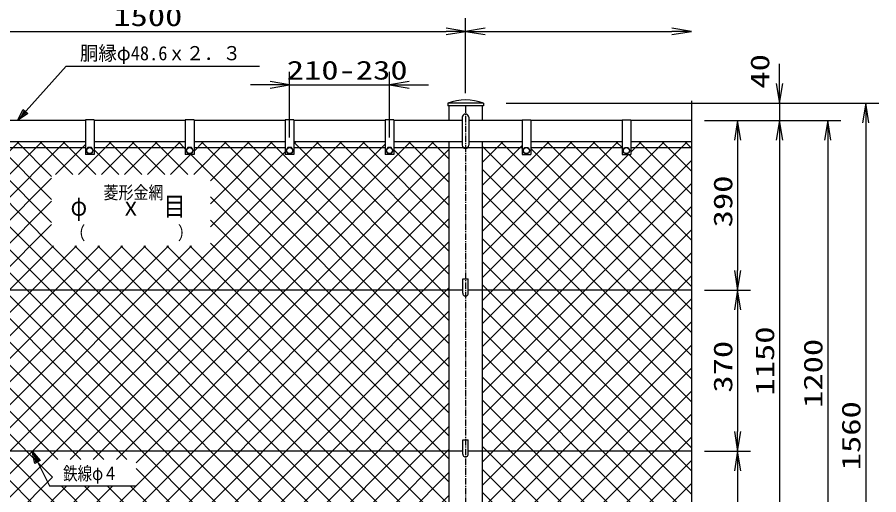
# Model space of a CAD drawing. Units: millimetres, scale not verified. Extents: x -4455 to 4455, y -3150 to 3150.
# Drawn here: x -2672 to -689, y 1010 to 2108 of the extents above; entities that cross this region are included whole.
import ezdxf
from ezdxf.enums import TextEntityAlignment as Align

# ---------------------------------------------------------------- set-up
doc = ezdxf.new("R2010")
doc.units = ezdxf.units.MM
doc.header["$LTSCALE"] = 20
doc.linetypes.add('USER1', pattern=[1.125, 0.75, -0.125, 0.125, -0.125])
for name, color, linetype, lineweight in [('0-1_1', 7, 'Continuous', 25), ('0-2_0', 7, 'Continuous', 25), ('0-3_2', 7, 'Continuous', 25), ('0-4_EXTCNT-L', 2, 'Continuous', 25)]:
    doc.layers.add(name, color=color, linetype=linetype, lineweight=lineweight)
doc.styles.add('ＭＳ ゴシック', font='')
doc.styles.get('ＭＳ ゴシック').set_extended_font_data('MS Gothic')

# ---------------------------------------------------------------- blocks, each defined once
blk = doc.blocks.new('C20')
at = {"layer": '0-1_1', "color": 4}
blk.add_line((69632.9, 70213.5), (69649.1, 70198.7), dxfattribs=at)
blk = doc.blocks.new('C21')
at = {"layer": '0-1_1', "color": 4}
for points in [[(29396.4, 75444.9), (31649.1, 77944.9), (40539.1, 77944.9)], [(29823.3, 75814), (29583.8, 75652.9), (29719.2, 75907.8)]]:
    blk.add_lwpolyline(points, dxfattribs=at)
blk.add_lwpolyline([(29875.3, 75767.2), (29396.4, 75444.9), (29667.2, 75954.6)], close=True, dxfattribs=at)
blk = doc.blocks.new('DARROWS')
at = {"layer": '0-2_0', "color": 2}
blk.add_line((0, 0), (-19.982, 0), dxfattribs=at)
blk.add_lwpolyline([(-20, -3.333), (0, 0), (-20, 3.333)], dxfattribs=at)
blk = doc.blocks.new('X41')
at = {"layer": '0-2_0', "color": 4}
for p, q in [((33259, 80988.7), (44058.4, 91788.2)), ((33259, 82049.4), (42997.8, 91788.2)), ((33259, 83110), (41937.1, 91788.2)), ((33259, 85231.3), (39815.8, 91788.2)), ((33259, 86292), (38755.1, 91788.2)), ((33259, 87352.7), (37694.5, 91788.2)), ((33259, 89474), (35573.2, 91788.2)), ((33259, 90534.6), (34512.5, 91788.2)), ((33259, 91595.3), (33451.8, 91788.2)), ((51265.7, 73892.2), (33369.7, 91788.2)), ((34348.2, 70410.7), (55725.7, 91788.2)), ((51705.2, 74513.3), (34430.4, 91788.2)), ((35799.5, 91479.7), (35491.1, 91788.2)), ((36046.4, 71048.2), (56786.4, 91788.2)), ((36199.5, 91353.8), (36633.8, 91788.2)), ((36469.5, 70410.7), (57847, 91788.2)), ((53826.6, 74513.3), (36551.7, 91788.2)), ((54887.2, 74513.3), (37612.4, 91788.2)), ((43445.2, 87016), (38673, 91788.2)), ((43445.2, 88076.7), (39733.7, 91788.2)), ((40799.5, 91711.2), (40876.5, 91788.2)), ((43445.2, 89137.4), (40799.5, 91783)), ((43445.2, 90198), (41855, 91788.2)), ((44414.6, 90289.2), (42915.7, 91788.2)), ((43620.2, 90289.2), (44999.5, 91668.6)), ((45475.3, 90289.2), (43976.3, 91788.2)), ((44304, 77184.4), (58799.5, 91680)), ((44680.9, 90289.2), (46179.8, 91788.2)), ((45364.6, 77184.4), (59968.3, 91788.2)), ((45741.5, 90289.2), (47240.4, 91788.2)), ((47596.6, 90289.2), (46097.7, 91788.2)), ((46425.3, 77184.4), (61029, 91788.2)), ((46802.2, 90289.2), (48301.1, 91788.2)), ((48657.2, 90289.2), (47158.3, 91788.2)), ((47862.8, 90289.2), (49361.7, 91788.2)), ((49717.9, 90289.2), (48219, 91788.2)), ((49599.5, 91468.3), (49279.6, 91788.2)), ((49984.2, 90289.2), (51483.1, 91788.2)), ((49999.5, 91365.3), (50422.4, 91788.2)), ((61733.5, 80395), (50340.3, 91788.2)), ((50752.6, 88936.4), (53604.4, 91788.2)), ((50752.6, 89997.1), (52543.7, 91788.2)), ((61733.5, 81455.6), (51401, 91788.2)), ((61733.5, 82516.3), (52461.6, 91788.2)), ((61733.5, 83576.9), (53522.3, 91788.2)), ((54599.5, 91722.6), (54665, 91788.2)), ((61733.5, 84637.6), (54599.5, 91771.6)), ((61733.5, 85698.3), (55643.6, 91788.2)), ((61733.5, 86758.9), (56704.3, 91788.2)), ((61733.5, 87819.6), (57764.9, 91788.2)), ((61733.5, 89940.9), (59886.3, 91788.2)), ((61733.5, 91001.6), (60946.9, 91788.2)), ((33259, 84170.7), (40399.5, 91311.2)), ((46535.9, 90289.2), (45399.5, 91425.7)), ((47334, 77032.5), (61733.5, 91432)), ((50752.6, 87875.7), (54199.5, 91322.6)), ((61733.5, 88880.2), (59199.5, 91414.2)), ((33259, 88413.3), (36053.8, 91208.2)), ((46912.8, 77184.4), (33259, 90838.3)), ((52765.9, 74513.3), (36071.1, 91208.2)), ((48923.5, 90289.2), (49842.4, 91208.2)), ((61733.5, 79334.3), (49859.6, 91208.2)), ((33259, 79928), (43445.2, 90114.2)), ((47334, 75971.8), (61733.5, 90371.3)), ((45852.1, 77184.4), (33259, 89777.6)), ((42833.5, 70410.7), (61733.5, 89310.7)), ((61733.5, 78273.6), (50752.6, 89254.5)), ((33259, 78867.4), (43445.2, 89053.5)), ((44791.5, 77184.4), (33259, 88716.9)), ((43894.2, 70410.7), (61733.5, 88250)), ((61733.5, 77213), (50752.6, 88193.8)), ((33259, 77806.7), (43445.2, 87992.9)), ((43730.8, 77184.4), (33259, 87656.3)), ((33259, 71442.8), (48829.3, 87013)), ((33259, 72503.4), (47768.6, 87013)), ((33259, 73564.1), (46708, 87013)), ((33259, 74624.7), (45647.3, 87013)), ((33259, 75685.4), (44586.6, 87013)), ((33259, 76746.1), (43526, 87013)), ((33765, 70888.2), (49889.9, 87013)), ((55947.9, 74513.3), (43448.2, 87013)), ((57008.5, 74513.3), (44508.8, 87013)), ((45399.5, 70855.3), (61733.5, 87189.3)), ((58069.2, 74513.3), (45569.5, 87013)), ((59129.9, 74513.3), (46630.1, 87013)), ((61733.5, 72970.3), (47690.8, 87013)), ((61733.5, 74031), (48751.5, 87013)), ((61733.5, 75091.7), (49812.1, 87013)), ((61733.5, 76152.3), (50752.6, 87133.2)), ((43489.4, 76365.2), (33259, 86595.6)), ((46015.5, 70410.7), (61733.5, 86128.7)), ((48383.3, 70410.7), (33259, 85535)), ((47076.1, 70410.7), (61733.5, 85068)), ((47322.6, 70410.7), (33259, 84474.3)), ((52239.5, 74513.3), (61733.5, 84007.4)), ((46261.9, 70410.7), (33259, 83413.6)), ((53300.1, 74513.3), (61733.5, 82946.7)), ((44999.5, 70612.5), (33259, 82353)), ((54360.8, 74513.3), (61733.5, 81886)), ((44140.6, 70410.7), (33259, 81292.3)), ((55421.4, 74513.3), (61733.5, 80825.4)), ((43080, 70410.7), (33259, 80231.7)), ((56482.1, 74513.3), (61733.5, 79764.7)), ((42019.3, 70410.7), (33259, 79171)), ((57542.8, 74513.3), (61733.5, 78704.1)), ((40399.5, 70969.8), (33259, 78110.3)), ((58603.4, 74513.3), (61733.5, 77643.4)), ((39898, 70410.7), (33259, 77049.7)), ((53686.6, 70410.7), (47334, 76763.3)), ((59176.9, 74026.1), (61733.5, 76582.7)), ((37530.2, 70410.7), (43489.4, 76369.9)), ((38837.3, 70410.7), (33259, 75989)), ((38590.9, 70410.7), (44148.3, 75968.2)), ((39651.5, 70410.7), (45209, 75968.2)), ((40799.5, 70498), (46269.7, 75968.2)), ((41772.8, 70410.7), (47330.3, 75968.2)), ((49443.9, 70410.7), (43886.4, 75968.2)), ((49867.1, 71048.2), (44947.1, 75968.2)), ((51565.2, 70410.7), (46007.8, 75968.2)), ((52625.9, 70410.7), (47068.4, 75968.2)), ((56622.1, 70410.7), (61733.5, 75522.1)), ((37776.7, 70410.7), (33259, 74928.4)), ((57682.8, 70410.7), (61733.5, 74461.4)), ((61733.5, 71909.7), (59176.9, 74466.3)), ((36078.5, 71048.2), (33259, 73867.7)), ((48136.8, 70410.7), (51265.7, 73539.6)), ((61694.4, 70888.2), (59176.9, 73405.6)), ((59199.5, 70866.8), (61733.5, 73400.8)), ((49834.9, 71048.2), (51936.6, 73149.8)), ((50258.1, 70410.7), (52997.2, 73149.8)), ((51318.8, 70410.7), (54057.9, 73149.8)), ((54199.5, 70958.4), (52008.1, 73149.8)), ((52379.5, 70410.7), (55118.6, 73149.8)), ((55807.9, 70410.7), (53068.8, 73149.8)), ((53440.1, 70410.7), (56179.2, 73149.8)), ((56868.5, 70410.7), (54129.4, 73149.8)), ((54599.5, 70509.4), (57239.9, 73149.8)), ((57929.2, 70410.7), (55190.1, 73149.8)), ((55561.4, 70410.7), (58300.5, 73149.8)), ((58799.5, 70601), (56250.8, 73149.8)), ((60050.5, 70410.7), (57311.4, 73149.8)), ((61033.5, 70488.4), (58372.1, 73149.8)), ((35655.3, 70410.7), (33259, 72807)), ((59804.1, 70410.7), (61733.5, 72340.1)), ((34594.7, 70410.7), (33259, 71746.4)), ((61342.2, 70888.2), (61733.5, 71279.4)), ((33265.5, 70679.2), (33259, 70685.7)), ((35408.9, 70410.7), (35799.5, 70801.3)), ((36716, 70410.7), (36199.5, 70927.2)), ((49197.5, 70410.7), (49599.5, 70812.7)), ((50504.6, 70410.7), (49999.5, 70915.8)), ((40958.6, 70410.7), (40799.5, 70569.8)), ((44954.8, 70410.7), (44999.5, 70455.3)), ((54500.8, 70410.7), (54538.3, 70448.2)), ((54747.2, 70410.7), (54599.5, 70558.4)), ((58743.4, 70410.7), (58799.5, 70466.8)), ((60864.7, 70410.7), (61033.5, 70579.4))]:
    blk.add_line(p, q, dxfattribs=at)
blk = doc.blocks.new('X42')
at = {"layer": '0-2_0', "color": 4}
for p, q in [((63265.5, 82357.4), (72696.3, 91788.2)), ((63265.5, 83418), (71635.6, 91788.2)), ((63265.5, 85539.4), (69514.3, 91788.2)), ((63265.5, 86600), (68453.6, 91788.2)), ((63265.5, 87660.7), (67393, 91788.2)), ((63265.5, 88721.3), (66332.3, 91788.2)), ((63265.5, 90842.7), (64211, 91788.2)), ((63265.5, 89782), (65099.5, 91616)), ((72899.5, 83017.5), (64128.9, 91788.2)), ((72899.5, 85138.9), (66250.2, 91788.2)), ((72899.5, 86199.5), (67310.9, 91788.2)), ((72899.5, 87260.2), (68371.5, 91788.2)), ((69699.5, 91520.8), (69432.2, 91788.2)), ((70099.5, 91312.7), (70575, 91788.2)), ((72899.5, 89381.5), (70492.9, 91788.2)), ((72899.5, 90442.2), (71553.5, 91788.2)), ((72899.5, 91502.8), (72614.2, 91788.2)), ((72899.5, 81956.9), (63265.5, 91590.9)), ((72899.5, 84078.2), (65499.5, 91478.2)), ((63265.5, 84478.7), (69994.9, 91208.2)), ((63265.5, 81296.7), (72899.5, 90930.7)), ((72899.5, 88320.8), (70012.2, 91208.2)), ((72899.5, 80896.2), (63265.5, 90530.2)), ((63265.5, 80236.1), (72899.5, 89870.1)), ((72899.5, 79835.6), (63265.5, 89469.6)), ((63265.5, 79175.4), (72899.5, 88809.4)), ((72899.5, 78774.9), (63265.5, 88408.9)), ((63265.5, 78114.7), (72899.5, 87748.7)), ((72899.5, 77714.2), (63265.5, 87348.2)), ((63265.5, 77054.1), (72899.5, 86688.1)), ((72899.5, 76653.6), (63265.5, 86287.6)), ((63265.5, 75993.4), (72899.5, 85627.4)), ((72899.5, 75592.9), (63265.5, 85226.9)), ((63265.5, 74932.8), (72899.5, 84566.8)), ((72899.5, 74532.3), (63265.5, 84166.3)), ((63265.5, 73872.1), (72899.5, 83506.1)), ((72899.5, 73471.6), (63265.5, 83105.6)), ((63265.5, 72811.4), (72899.5, 82445.4)), ((72899.5, 72410.9), (63265.5, 82044.9)), ((63265.5, 71750.8), (72899.5, 81384.8)), ((72899.5, 71350.3), (63265.5, 80984.3)), ((63463.5, 70888.2), (72899.5, 80324.1)), ((72741, 70448.2), (63265.5, 79923.6)), ((64085.5, 70449.5), (72899.5, 79263.5)), ((71680.3, 70448.2), (63265.5, 78863)), ((65499.5, 70802.8), (72899.5, 78202.8)), ((70019.7, 71048.1), (63265.5, 77802.3)), ((66205.5, 70448.2), (72899.5, 77142.1)), ((69559, 70448.2), (63265.5, 76741.6)), ((67266.2, 70448.2), (72899.5, 76081.5)), ((68498.3, 70448.2), (63265.5, 75681)), ((68326.8, 70448.2), (72899.5, 75020.8)), ((67437.7, 70448.2), (63265.5, 74620.3)), ((69987.5, 71048.1), (72899.5, 73960.2)), ((66377, 70448.2), (63265.5, 73559.7)), ((70448.2, 70448.2), (72899.5, 72899.5)), ((65099.5, 70665), (63265.5, 72499)), ((71508.8, 70448.2), (72899.5, 71838.8)), ((63815.7, 70888.2), (63265.5, 71438.3)), ((64255.7, 70448.2), (64085.5, 70618.3)), ((69387.5, 70448.2), (69699.5, 70760.2)), ((70619.7, 70448.2), (70099.5, 70968.3)), ((72569.5, 70448.2), (72899.5, 70778.2))]:
    blk.add_line(p, q, dxfattribs=at)

msp = doc.modelspace()

# ---------------------------------------------------------------- linework, layer by layer
at = {"layer": '0-1_1'}
for p, q in [((-1599.23, 1910.07), (-1681.23, 1910.07)), ((-1681.23, 1910.07), (-1681.23, 1904.07)), ((-1599.23, 1904.07), (-1681.23, 1904.07)), ((-1678.53, 1904.07), (-1678.53, 1870.07)), ((-1601.93, 1904.07), (-1601.93, 1870.07)), ((-1599.23, 1910.07), (-1599.23, 1904.07)), ((-2515.23, 1870.07), (-2725.23, 1870.07)), ((-2515.23, 1872.07), (-2515.23, 1792.07)), ((-2495.23, 1872.07), (-2515.23, 1872.07)), ((-2495.23, 1872.07), (-2495.23, 1792.07)), ((-2285.23, 1870.07), (-2495.23, 1870.07)), ((-2285.23, 1872.07), (-2285.23, 1792.07)), ((-2265.23, 1872.07), (-2285.23, 1872.07)), ((-2265.23, 1872.07), (-2265.23, 1792.07)), ((-2055.23, 1870.07), (-2265.23, 1870.07)), ((-2055.23, 1872.07), (-2055.23, 1792.07)), ((-2035.23, 1872.07), (-2055.23, 1872.07)), ((-2035.23, 1872.07), (-2035.23, 1792.07)), ((-1825.23, 1870.07), (-2035.23, 1870.07)), ((-1825.23, 1872.07), (-1825.23, 1792.07)), ((-1805.23, 1872.07), (-1825.23, 1872.07)), ((-1805.23, 1872.07), (-1805.23, 1792.07)), ((-1647.73, 1870.07), (-1805.23, 1870.07)), ((-1647.73, 1877.45), (-1647.73, 1813.57)), ((-1632.73, 1877.45), (-1632.73, 1813.57)), ((-1510.23, 1870.07), (-1632.73, 1870.07)), ((-1510.23, 1872.07), (-1510.23, 1792.07)), ((-1510.23, 1872.07), (-1490.23, 1872.07)), ((-1490.23, 1872.07), (-1490.23, 1792.07)), ((-1280.23, 1870.07), (-1490.23, 1870.07)), ((-1280.23, 1872.07), (-1280.23, 1792.07)), ((-1280.23, 1872.07), (-1260.23, 1872.07)), ((-1260.23, 1872.07), (-1260.23, 1792.07)), ((-1120.23, 1870.07), (-1260.23, 1870.07)), ((-2515.23, 1821.07), (-2725.23, 1821.07)), ((-2515.23, 1807.07), (-2725.23, 1807.07)), ((-2285.23, 1821.07), (-2495.23, 1821.07)), ((-2285.23, 1807.07), (-2495.23, 1807.07)), ((-2055.23, 1821.07), (-2265.23, 1821.07)), ((-2055.23, 1807.07), (-2265.23, 1807.07)), ((-1825.23, 1821.07), (-2035.23, 1821.07)), ((-1825.23, 1807.07), (-2035.23, 1807.07)), ((-1647.73, 1821.07), (-1805.23, 1821.07)), ((-1678.53, 1807.07), (-1805.23, 1807.07)), ((-1678.53, 1821.07), (-1678.53, 754.07)), ((-1510.23, 1807.07), (-1678.53, 1807.07)), ((-1510.23, 1821.07), (-1632.73, 1821.07)), ((-1601.93, 1821.07), (-1601.93, 754.07)), ((-1280.23, 1821.07), (-1490.23, 1821.07)), ((-1280.23, 1807.07), (-1490.23, 1807.07)), ((-1120.23, 1821.07), (-1260.23, 1821.07)), ((-1120.23, 1807.07), (-1260.23, 1807.07)), ((-2495.23, 1792.07), (-2515.23, 1792.07)), ((-2265.23, 1792.07), (-2285.23, 1792.07)), ((-2035.23, 1792.07), (-2055.23, 1792.07)), ((-1805.23, 1792.07), (-1825.23, 1792.07)), ((-1510.23, 1792.07), (-1490.23, 1792.07)), ((-1280.23, 1792.07), (-1260.23, 1792.07)), ((-1646.51, 1505.77), (-1633.95, 1505.77)), ((-1646.51, 1472.8), (-1646.51, 1505.77)), ((-1633.95, 1472.8), (-1633.95, 1505.77)), ((-1678.53, 1480.07), (-3133.95, 1480.07)), ((-1646.51, 1480.07), (-1678.53, 1480.07)), ((-1120.23, 1480.07), (-1633.95, 1480.07)), ((-1646.51, 1135.77), (-1633.95, 1135.77)), ((-1646.51, 1102.8), (-1646.51, 1135.77)), ((-1633.95, 1102.8), (-1633.95, 1135.77)), ((-1678.53, 1110.07), (-3133.95, 1110.07)), ((-1646.51, 1110.07), (-1678.53, 1110.07)), ((-1120.23, 1110.07), (-1633.95, 1110.07))]:
    msp.add_line(p, q, dxfattribs=at)
at = {"layer": '0-1_1', "color": 4}
msp.add_line((-1120.23, 1915.61), (-1120.23, 961.93), dxfattribs=at)
at = {"layer": '0-1_1', "color": 4, "linetype": 'USER1'}
msp.add_line((-1640.23, 1903.07), (-1640.23, 302.66), dxfattribs=at)
at = {"layer": '0-1_1', "color": 4}
msp.add_lwpolyline([(-2631.74, 1081.9), (-2638, 1110.07), (-2619.22, 1088.16)], close=True, dxfattribs=at)
for points in [[(-2638, 1110.07), (-2598, 1030.07), (-2398.5, 1030.07)], [(-2628.61, 1083.46), (-2631.74, 1097.55), (-2622.35, 1086.59)]]:
    msp.add_lwpolyline(points, dxfattribs=at)
at = {"layer": '0-1_1'}
for centre, radius, start, end in [((-1640.23, 1877.45), 7.5, 0, 180), ((-1640.23, 1813.57), 7.5, 180, 0), ((-1640.23, 1472.8), 6.28, 179.99965, 359.99973), ((-1640.23, 1102.8), 6.28, 179.99965, 359.99973)]:
    msp.add_arc(centre, radius, start, end, dxfattribs=at)
at = {"layer": '0-2_0', "color": 1}
for p, q in [((-1640.23, 1933.07), (-1640.23, 2105.07)), ((-1546.8, 1910.07), (-887.8, 1910.07)), ((-1090.23, 1870.07), (-776.77, 1870.07)), ((-1090.23, 1870.07), (-984.2, 1870.07)), ((-1085.23, 1870.07), (-887.8, 1870.07)), ((-1067.8, 1870.07), (-887.8, 1870.07)), ((-1090.23, 1480.07), (-984.2, 1480.07)), ((-1090.23, 1480.07), (-984.2, 1480.07)), ((-1090.23, 1110.07), (-984.2, 1110.07)), ((-1090.23, 1110.07), (-984.2, 1110.07))]:
    msp.add_line(p, q, dxfattribs=at)
at = {"layer": '0-2_0', "color": 2}
for p, q in [((-3095.23, 2075.07), (-1685.23, 2075.07)), ((-917.8, 1955.07), (-917.8, 2000.07)), ((-917.8, 1910.07), (-917.8, 1870.07)), ((-1014.2, 1825.07), (-1014.2, 1525.07)), ((-917.8, 1825.07), (-917.8, 1780.07)), ((-917.8, 1825.07), (-917.8, 765.07)), ((-806.77, 1825.07), (-806.77, 715.07)), ((-1014.2, 1435.07), (-1014.2, 1155.07)), ((-1014.2, 1065.07), (-1014.2, 765.07))]:
    msp.add_line(p, q, dxfattribs=at)
at = {"layer": '0-2_0'}
msp.add_arc((-1640.23, 1801.85), 115.72, 69.25002, 110.74998, dxfattribs=at)
at = {"layer": '0-3_2'}
for p, q in [((-1819.23, 1808), (-1823.23, 1801.07)), ((-1811.23, 1808), (-1819.23, 1808)), ((-1807.23, 1801.07), (-1811.23, 1808)), ((-1278.23, 1801.07), (-1274.23, 1808)), ((-1274.23, 1808), (-1266.23, 1808)), ((-1266.23, 1808), (-1262.23, 1801.07)), ((-1823.23, 1801.07), (-1819.23, 1794.14)), ((-1819.23, 1794.14), (-1811.23, 1794.14)), ((-1811.23, 1794.14), (-1807.23, 1801.07)), ((-1274.23, 1794.14), (-1278.23, 1801.07)), ((-1266.23, 1794.14), (-1274.23, 1794.14)), ((-1262.23, 1801.07), (-1266.23, 1794.14))]:
    msp.add_line(p, q, dxfattribs=at)
for points in [[(-2497.23, 1801.07), (-2501.23, 1808), (-2509.23, 1808), (-2513.23, 1801.07), (-2509.23, 1794.14), (-2501.23, 1794.14)], [(-2267.23, 1801.07), (-2271.23, 1808), (-2279.23, 1808), (-2283.23, 1801.07), (-2279.23, 1794.14), (-2271.23, 1794.14)], [(-2037.23, 1801.07), (-2041.23, 1808), (-2049.23, 1808), (-2053.23, 1801.07), (-2049.23, 1794.14), (-2041.23, 1794.14)], [(-1508.23, 1801.07), (-1504.23, 1808), (-1496.23, 1808), (-1492.23, 1801.07), (-1496.23, 1794.14), (-1504.23, 1794.14)]]:
    msp.add_lwpolyline(points, close=True, dxfattribs=at)
for centre in [(-2505.23, 1801.07), (-2275.23, 1801.07), (-2045.23, 1801.07), (-1815.23, 1801.07), (-1500.23, 1801.07), (-1270.23, 1801.07)]:
    msp.add_circle(centre, 6.93, dxfattribs=at)
at = {"layer": '0-4_EXTCNT-L', "color": 1}
for p, q in [((-1640.23, 1933.07), (-1640.23, 2105.07)), ((-2045.23, 1831.07), (-2045.23, 1982.09)), ((-1815.23, 1831.07), (-1815.23, 1982.09)), ((-1516.8, 1910.07), (-689.29, 1910.07))]:
    msp.add_line(p, q, dxfattribs=at)
at = {"layer": '0-4_EXTCNT-L'}
for p, q in [((-1595.23, 2075.07), (-1165.23, 2075.07)), ((-2090.23, 1952.09), (-2135.23, 1952.09)), ((-2045.23, 1952.09), (-1815.23, 1952.09)), ((-1770.23, 1952.09), (-1725.23, 1952.09)), ((-719.29, 1865.07), (-719.29, 395.07))]:
    msp.add_line(p, q, dxfattribs=at)

# ---------------------------------------------------------------- block references
at = {"layer": '0-2_0'}
for name, p, xscale, yscale in [('DARROWS', (-1640.23, 2075.07), 2.25, 2.25), ('C21', (-4141.62, -1902.17), 0.05, 0.05), ('C20', (-4602.68, -2007.17), 0.05, 0.05), ('C20', (-4602.68, -2387.17), 0.05, 0.05)]:
    msp.add_blockref(name, p, dxfattribs=dict(at, xscale=xscale, yscale=yscale))
at = {"layer": '0-2_0', "xscale": 2.25, "yscale": 2.25}
for p, rotation in [((-917.8, 1910.07), 270), ((-1014.2, 1870.07), 90), ((-917.8, 1870.07), 90), ((-917.8, 1870.07), 90), ((-806.77, 1870.07), 90), ((-1014.2, 1480.07), 270), ((-1014.2, 1480.07), 90), ((-1014.2, 1110.07), 270), ((-1014.2, 1110.07), 90)]:
    msp.add_blockref('DARROWS', p, dxfattribs=dict(at, rotation=rotation))
at = {"layer": '0-4_EXTCNT-L', "xscale": 2.25, "yscale": 2.25}
for p, rotation in [((-1640.23, 2075.07), 180), ((-1815.23, 1952.09), 180), ((-719.29, 1910.07), 90)]:
    msp.add_blockref('DARROWS', p, dxfattribs=dict(at, rotation=rotation))
at = {"layer": '0-4_EXTCNT-L'}
for name, p, xscale, yscale in [('DARROWS', (-1120.23, 2075.07), 2.25, 2.25), ('DARROWS', (-2045.23, 1952.09), 2.25, 2.25), ('X41', (-4765.2, -2768.34), 0.05, 0.05), ('X42', (-4765.2, -2768.34), 0.05, 0.05)]:
    msp.add_blockref(name, p, dxfattribs=dict(at, xscale=xscale, yscale=yscale))

# ---------------------------------------------------------------- texts
at = {"layer": '0-1_1', "color": 4, "style": 'ＭＳ ゴシック'}
for s, height, width, p in [('胴縁φ48.6ｘ２．３', 32.68, 0.95, (-2527.67, 1998.78)), ('菱形金網', 29.71, 0.85, (-2473.38, 1680.82)), ('φ   ｘ  目', 43.45, 0.85, (-2549.38, 1638.18)), ('（\u3000\u3000\u3000\u3000\u3000\u3000）', 30.61, 0.85, (-2550.78, 1587.16)), ('鉄線φ４', 30.61, 0.8, (-2566.5, 1034.18))]:
    msp.add_text(s, height=height, dxfattribs=dict(at, width=width)).set_placement(p, align=Align.BOTTOM_LEFT)
at = {"layer": '0-2_0', "color": 3, "style": 'ＭＳ ゴシック', "width": 1.35}
msp.add_text('1500', height=43.26, dxfattribs=at).set_placement((-2450.98, 2074.24), align=Align.BOTTOM_LEFT)
for s, p in [('40', (-928.29, 1943.43)), ('390', (-1013.38, 1624.45)), ('1150', (-916.97, 1237.7)), ('370', (-1013.38, 1244.45)), ('1200', (-805.94, 1209.32))]:
    msp.add_text(s, height=43.26, rotation=90, dxfattribs=at).set_placement(p, align=Align.BOTTOM_LEFT)
at = {"layer": '0-4_EXTCNT-L', "color": 3, "style": 'ＭＳ ゴシック', "width": 1.35}
msp.add_text('210-230', height=43.26, dxfattribs=at).set_placement((-2051.73, 1951.26), align=Align.BOTTOM_LEFT)
msp.add_text('1560', height=43.26, rotation=90, dxfattribs=at).set_placement((-718.46, 1065.95), align=Align.BOTTOM_LEFT)

doc.saveas('drawing.dxf')
